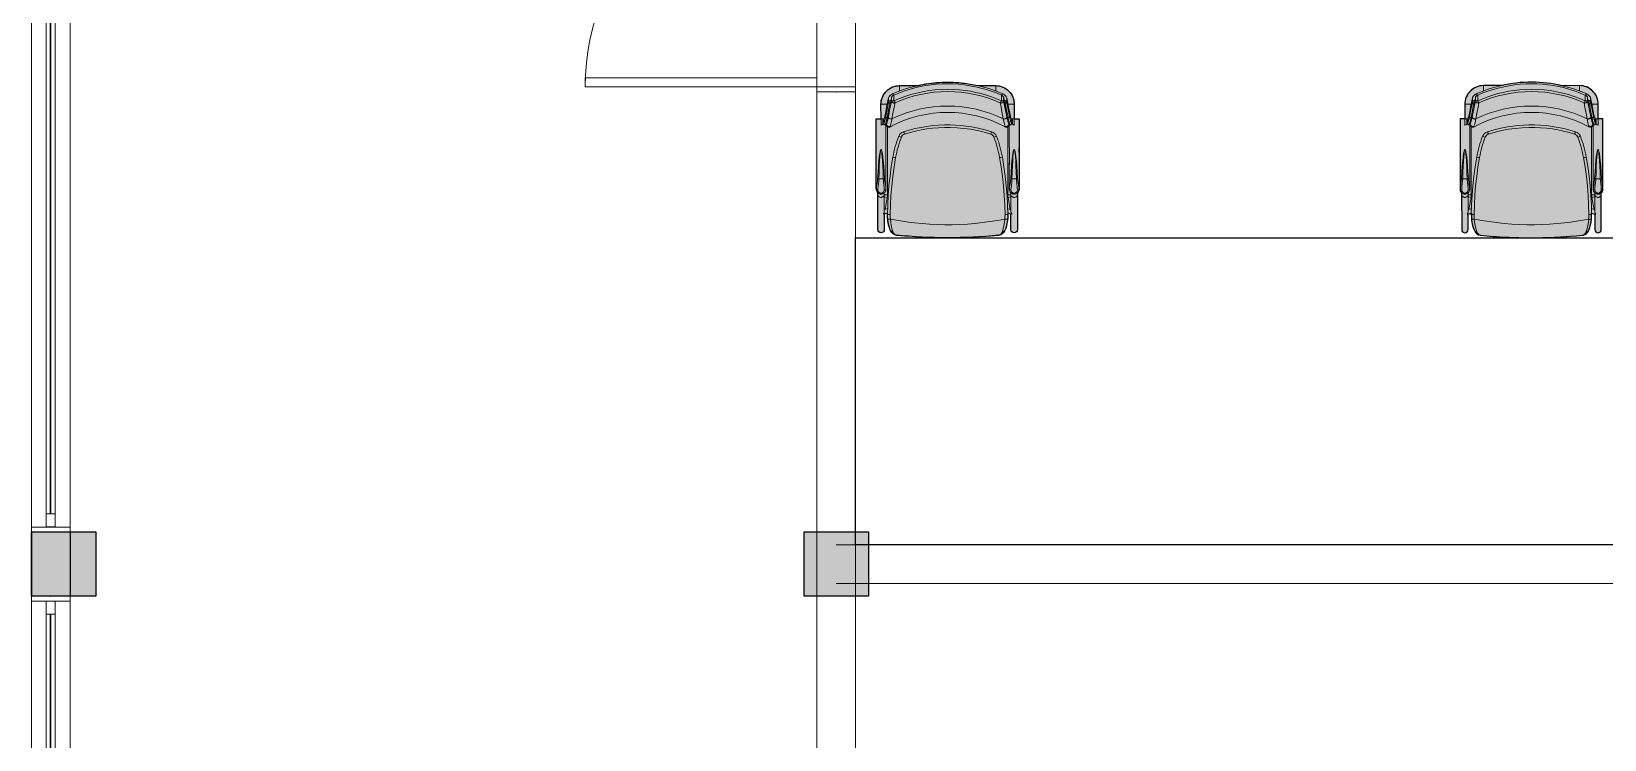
# Model space of a CAD drawing. Header units: metres. Extents: x 512 to 829, y -209 to 245.
# Drawn here: x 703.01 to 709.16, y -137.38 to -134.61 of the extents above; entities that cross this region are included whole.
import ezdxf

# ---------------------------------------------------------------- set-up
doc = ezdxf.new("R2010")
doc.units = ezdxf.units.M
doc.header["$LTSCALE"] = 0.508
doc.set_wipeout_variables(frame=1)
doc.header["$PDSIZE"] = -2
doc.layers.get('0').update_dxf_attribs({"lineweight": 15})
doc.layers.add('MB-ARQ-MOBILIÁRIO 02', color=2, linetype='Continuous')
doc.layers.add('MB-ARQ-MOBILIÁRIO-CADEIRAS', color=7, linetype='Continuous')
doc.layers.add('MB-ARQ-MOBILIÁRIO-CADEIRAS-02', color=7, linetype='Continuous', true_color=0x747474)
for name, color, linetype, lineweight in [('None', 7, 'Continuous', 5), ('NãoImprimir', 7, 'Continuous', 5), ('Peitoris', 2, 'Continuous', 5), ('Telhado-Princ', 7, 'Continuous', 5)]:
    doc.layers.add(name, color=color, linetype=linetype, lineweight=lineweight)

# ---------------------------------------------------------------- blocks, each defined once
blk = doc.blocks.new('Grupo-4025')
at = {"color": 7, "linetype": 'Continuous', "lineweight": 5}
for points in [[(-1.325, 0.075), (-1.30595, 0.075), (-1.30595, -0.075), (-1.325, -0.075)], [(1.30595, 0.075), (1.325, 0.075), (1.325, -0.075), (1.30595, -0.075)]]:
    blk.add_wipeout(points, dxfattribs=at).dxf.layer = 'None'
at = {"layer": 'None', "color": 7, "linetype": 'Continuous', "lineweight": 5}
for points in [[(-1.325, 0.075), (-1.30595, 0.075), (-1.30595, -0.075), (-1.325, -0.075)], [(1.30595, 0.075), (1.325, 0.075), (1.325, -0.075), (1.30595, -0.075)]]:
    blk.add_lwpolyline(points, close=True, dxfattribs=at)
blk = doc.blocks.new('Grupo-4026')
at = {"layer": 'None', "color": 7}
blk.add_blockref('Grupo-4025', (0, 0), dxfattribs=at)
at = {"layer": 'None', "color": 7, "linetype": 'Continuous', "lineweight": 5}
for p, q in [((-1.325, 0.075), (-1.30595, 0.075)), ((-1.30595, 0.075), (-1.30595, -0.075)), ((1.325, 0.075), (1.30595, 0.075)), ((1.30595, 0.075), (1.30595, -0.075)), ((-1.325, -0.075), (-1.30595, -0.075)), ((1.325, -0.075), (1.30595, -0.075))]:
    blk.add_line(p, q, dxfattribs=at)
blk = doc.blocks.new('Grupo-4027')
at = {"layer": 'None', "color": 7, "linetype": 'Continuous', "lineweight": 5}
for p, q in [((-1.3059, 0.0175), (-1.3059, -0.0175)), ((1.3059, 0.0175), (1.3059, -0.0175))]:
    blk.add_line(p, q, dxfattribs=at)
blk = doc.blocks.new('Grupo-4028')
at = {"color": 7, "linetype": 'Continuous', "lineweight": 5}
for points in [[(-1.3059, 0.0175), (-1.2551, 0.0175), (-1.2551, -0.0175), (-1.3059, -0.0175)], [(1.2551, 0.0175), (1.3059, 0.0175), (1.3059, -0.0175), (1.2551, -0.0175)]]:
    blk.add_wipeout(points, dxfattribs=at).dxf.layer = 'None'
at = {"layer": 'None', "color": 7, "linetype": 'Continuous', "lineweight": 5}
for points in [[(-1.3059, 0.0175), (-1.2551, 0.0175), (-1.2551, -0.0175), (-1.3059, -0.0175)], [(1.2551, 0.0175), (1.3059, 0.0175), (1.3059, -0.0175), (1.2551, -0.0175)]]:
    blk.add_lwpolyline(points, close=True, dxfattribs=at)
blk = doc.blocks.new('Grupo-4029')
at = {"layer": 'None', "color": 7}
blk.add_blockref('Grupo-4027', (0, 0), dxfattribs=at)
at = {"color": 7, "linetype": 'Continuous', "lineweight": 5}
blk.add_wipeout([(-1.2551, 0.0175), (1.2551, 0.0175), (1.2551, -0.0175), (-1.2551, -0.0175)], dxfattribs=at).dxf.layer = 'None'
at = {"layer": 'None', "color": 7, "linetype": 'Continuous', "lineweight": 5}
blk.add_lwpolyline([(-1.2551, 0.0175), (1.2551, 0.0175), (1.2551, -0.0175), (-1.2551, -0.0175)], close=True, dxfattribs=at)
at = {"layer": 'None', "color": 7}
blk.add_blockref('Grupo-4028', (0, 0), dxfattribs=at)
at = {"layer": 'None', "color": 7, "linetype": 'Continuous', "lineweight": 5}
for p, q in [((-1.3059, 0.0175), (-1.2551, 0.0175)), ((-1.2551, 0.0175), (-1.2551, -0.0175)), ((1.3059, 0.0175), (1.2551, 0.0175)), ((1.2551, 0.0175), (1.2551, -0.0175)), ((-1.3059, -0.0175), (-1.2551, -0.0175)), ((1.3059, -0.0175), (1.2551, -0.0175))]:
    blk.add_line(p, q, dxfattribs=at)
blk = doc.blocks.new('Grupo-4030')
at = {"color": 7, "linetype": 'Continuous', "lineweight": 9}
blk.add_wipeout([(-1.25515, 0.000635), (1.25515, 0.000635), (1.25515, -0.000635), (-1.25515, -0.000635)], dxfattribs=at).dxf.layer = 'None'
blk = doc.blocks.new('Grupo-4031')
at = {"layer": 'None', "color": 7}
blk.add_blockref('Grupo-4030', (0, 0), dxfattribs=at)
at = {"layer": 'None', "color": 7, "linetype": 'Continuous', "lineweight": 25}
for p, q in [((-1.25515, 0.000635), (1.25515, 0.000635)), ((-1.25515, -0.000635), (1.25515, -0.000635))]:
    blk.add_line(p, q, dxfattribs=at)
blk = doc.blocks.new('Grupo-4032')
at = {"layer": 'None', "color": 7, "linetype": 'Continuous', "lineweight": 20}
for p, q in [((1.325, 0.075), (-1.325, 0.075)), ((1.325, -0.075), (-1.325, -0.075))]:
    blk.add_line(p, q, dxfattribs=at)
blk = doc.blocks.new('Window (2D)-343')
at = {"color": 7, "linetype": 'Continuous', "lineweight": 5}
blk.add_wipeout([(-1.325, 0.075), (1.325, 0.075), (1.325, -0.075), (-1.325, -0.075)], dxfattribs=at).dxf.layer = 'None'
at = {"layer": 'None', "color": 7}
blk.add_blockref('Grupo-4026', (0, 0), dxfattribs=at)
at = {"layer": 'None', "color": 7, "linetype": 'Continuous', "lineweight": 5}
for p, q in [((-1.325, 0.075), (1.325, 0.075)), ((-1.325, -0.075), (1.325, -0.075))]:
    blk.add_line(p, q, dxfattribs=at)
at = {"layer": 'NãoImprimir', "linetype": 'Continuous'}
for p in [(-1.325, 0), (1.325, 0)]:
    blk.add_point(p, dxfattribs=at)
at = {"layer": 'Peitoris'}
blk.add_blockref('Grupo-4029', (0, 0), dxfattribs=at)
blk.add_blockref('Grupo-4031', (0, 0), dxfattribs=at)
at = {"layer": 'Telhado-Princ'}
blk.add_blockref('Grupo-4032', (0, 0), dxfattribs=at)
blk = doc.blocks.new('Grupo-4033')
at = {"color": 7, "linetype": 'Continuous', "lineweight": 5}
for points in [[(-1.325, 0.075), (-1.30595, 0.075), (-1.30595, -0.075), (-1.325, -0.075)], [(1.30595, 0.075), (1.325, 0.075), (1.325, -0.075), (1.30595, -0.075)]]:
    blk.add_wipeout(points, dxfattribs=at).dxf.layer = 'None'
at = {"layer": 'None', "color": 7, "linetype": 'Continuous', "lineweight": 5}
for points in [[(-1.325, 0.075), (-1.30595, 0.075), (-1.30595, -0.075), (-1.325, -0.075)], [(1.30595, 0.075), (1.325, 0.075), (1.325, -0.075), (1.30595, -0.075)]]:
    blk.add_lwpolyline(points, close=True, dxfattribs=at)
blk = doc.blocks.new('Grupo-4034')
at = {"layer": 'None', "color": 7}
blk.add_blockref('Grupo-4033', (0, 0), dxfattribs=at)
at = {"layer": 'None', "color": 7, "linetype": 'Continuous', "lineweight": 5}
for p, q in [((-1.325, 0.075), (-1.30595, 0.075)), ((-1.30595, 0.075), (-1.30595, -0.075)), ((1.325, 0.075), (1.30595, 0.075)), ((1.30595, 0.075), (1.30595, -0.075)), ((-1.325, -0.075), (-1.30595, -0.075)), ((1.325, -0.075), (1.30595, -0.075))]:
    blk.add_line(p, q, dxfattribs=at)
blk = doc.blocks.new('Grupo-4035')
at = {"layer": 'None', "color": 7, "linetype": 'Continuous', "lineweight": 5}
for p, q in [((-1.3059, 0.0175), (-1.3059, -0.0175)), ((1.3059, 0.0175), (1.3059, -0.0175))]:
    blk.add_line(p, q, dxfattribs=at)
blk = doc.blocks.new('Grupo-4036')
at = {"color": 7, "linetype": 'Continuous', "lineweight": 5}
for points in [[(-1.3059, 0.0175), (-1.2551, 0.0175), (-1.2551, -0.0175), (-1.3059, -0.0175)], [(1.2551, 0.0175), (1.3059, 0.0175), (1.3059, -0.0175), (1.2551, -0.0175)]]:
    blk.add_wipeout(points, dxfattribs=at).dxf.layer = 'None'
at = {"layer": 'None', "color": 7, "linetype": 'Continuous', "lineweight": 5}
for points in [[(-1.3059, 0.0175), (-1.2551, 0.0175), (-1.2551, -0.0175), (-1.3059, -0.0175)], [(1.2551, 0.0175), (1.3059, 0.0175), (1.3059, -0.0175), (1.2551, -0.0175)]]:
    blk.add_lwpolyline(points, close=True, dxfattribs=at)
blk = doc.blocks.new('Grupo-4037')
at = {"layer": 'None', "color": 7}
blk.add_blockref('Grupo-4035', (0, 0), dxfattribs=at)
at = {"color": 7, "linetype": 'Continuous', "lineweight": 5}
blk.add_wipeout([(-1.2551, 0.0175), (1.2551, 0.0175), (1.2551, -0.0175), (-1.2551, -0.0175)], dxfattribs=at).dxf.layer = 'None'
at = {"layer": 'None', "color": 7, "linetype": 'Continuous', "lineweight": 5}
blk.add_lwpolyline([(-1.2551, 0.0175), (1.2551, 0.0175), (1.2551, -0.0175), (-1.2551, -0.0175)], close=True, dxfattribs=at)
at = {"layer": 'None', "color": 7}
blk.add_blockref('Grupo-4036', (0, 0), dxfattribs=at)
at = {"layer": 'None', "color": 7, "linetype": 'Continuous', "lineweight": 5}
for p, q in [((-1.3059, 0.0175), (-1.2551, 0.0175)), ((-1.2551, 0.0175), (-1.2551, -0.0175)), ((1.3059, 0.0175), (1.2551, 0.0175)), ((1.2551, 0.0175), (1.2551, -0.0175)), ((-1.3059, -0.0175), (-1.2551, -0.0175)), ((1.3059, -0.0175), (1.2551, -0.0175))]:
    blk.add_line(p, q, dxfattribs=at)
blk = doc.blocks.new('Grupo-4038')
at = {"color": 7, "linetype": 'Continuous', "lineweight": 9}
blk.add_wipeout([(-1.25515, 0.000635), (1.25515, 0.000635), (1.25515, -0.000635), (-1.25515, -0.000635)], dxfattribs=at).dxf.layer = 'None'
blk = doc.blocks.new('Grupo-4039')
at = {"layer": 'None', "color": 7}
blk.add_blockref('Grupo-4038', (0, 0), dxfattribs=at)
at = {"layer": 'None', "color": 7, "linetype": 'Continuous', "lineweight": 25}
for p, q in [((-1.25515, 0.000635), (1.25515, 0.000635)), ((-1.25515, -0.000635), (1.25515, -0.000635))]:
    blk.add_line(p, q, dxfattribs=at)
blk = doc.blocks.new('Grupo-4040')
at = {"layer": 'None', "color": 7, "linetype": 'Continuous', "lineweight": 20}
for p, q in [((1.325, 0.075), (-1.325, 0.075)), ((1.325, -0.075), (-1.325, -0.075))]:
    blk.add_line(p, q, dxfattribs=at)
blk = doc.blocks.new('Window (2D)-344')
at = {"color": 7, "linetype": 'Continuous', "lineweight": 5}
blk.add_wipeout([(-1.325, 0.075), (1.325, 0.075), (1.325, -0.075), (-1.325, -0.075)], dxfattribs=at).dxf.layer = 'None'
at = {"layer": 'None', "color": 7}
blk.add_blockref('Grupo-4034', (0, 0), dxfattribs=at)
at = {"layer": 'None', "color": 7, "linetype": 'Continuous', "lineweight": 5}
for p, q in [((-1.325, 0.075), (1.325, 0.075)), ((-1.325, -0.075), (1.325, -0.075))]:
    blk.add_line(p, q, dxfattribs=at)
at = {"layer": 'NãoImprimir', "linetype": 'Continuous'}
for p in [(-1.325, 0), (1.325, 0)]:
    blk.add_point(p, dxfattribs=at)
at = {"layer": 'Peitoris'}
blk.add_blockref('Grupo-4037', (0, 0), dxfattribs=at)
blk.add_blockref('Grupo-4039', (0, 0), dxfattribs=at)
at = {"layer": 'Telhado-Princ'}
blk.add_blockref('Grupo-4040', (0, 0), dxfattribs=at)
blk = doc.blocks.new('Grupo-4113')
at = {"layer": 'None', "color": 7, "linetype": 'Continuous', "lineweight": 5}
for p, q in [((-0.47, 0.075), (-0.47, -0.075)), ((0.47, 0.075), (0.47, -0.075))]:
    blk.add_line(p, q, dxfattribs=at)
blk = doc.blocks.new('Grupo-4114')
at = {"layer": 'None', "color": 7, "linetype": 'Continuous', "lineweight": 5}
for points in [[(-0.47, 0.075), (-0.45, 0.075), (-0.45, -0.075), (-0.47, -0.075)], [(0.45, 0.075), (0.47, 0.075), (0.47, -0.075), (0.45, -0.075)]]:
    blk.add_lwpolyline(points, close=True, dxfattribs=at)
blk = doc.blocks.new('Grupo-4115')
at = {"layer": 'None', "color": 7, "linetype": 'Continuous', "lineweight": 5}
for p, q in [((-0.47, 0.075), (-0.45, 0.075)), ((-0.45, 0.075), (-0.45, -0.075)), ((0.47, 0.075), (0.45, 0.075)), ((0.45, 0.075), (0.45, -0.075)), ((-0.47, -0.075), (-0.45, -0.075)), ((0.47, -0.075), (0.45, -0.075))]:
    blk.add_line(p, q, dxfattribs=at)
at = {"layer": 'None', "color": 7}
for name in ['Grupo-4113', 'Grupo-4114']:
    blk.add_blockref(name, (0, 0), dxfattribs=at)
blk = doc.blocks.new('Grupo-4116')
at = {"layer": 'None', "color": 7, "linetype": 'Continuous', "lineweight": 5}
blk.add_arc((-0.45, 0.075), 0.9, 0, 90, dxfattribs=at)
blk = doc.blocks.new('Grupo-4117')
at = {"layer": 'None', "color": 7, "linetype": 'Continuous', "lineweight": 5}
blk.add_lwpolyline([(-0.45, 0.075), (-0.45, 0.975), (-0.415, 0.975), (-0.415, 0.075)], close=True, dxfattribs=at)
blk = doc.blocks.new('Grupo-4118')
at = {"layer": 'None', "color": 7, "linetype": 'Continuous', "lineweight": 5}
for p, q in [((-0.45, 0.075), (-0.45, 0.975)), ((-0.45, 0.975), (-0.415, 0.975)), ((-0.415, 0.075), (-0.415, 0.975)), ((-0.45, 0.075), (-0.415, 0.075))]:
    blk.add_line(p, q, dxfattribs=at)
at = {"layer": 'None', "color": 7}
blk.add_blockref('Grupo-4117', (0, 0), dxfattribs=at)
blk = doc.blocks.new('Grupo-4119')
at = {"layer": 'Peitoris', "color": 7}
blk.add_blockref('Grupo-4118', (0, 0), dxfattribs=at)
blk = doc.blocks.new('Grupo-4120')
at = {"layer": 'None', "color": 7, "linetype": 'Continuous', "lineweight": 5}
for p, q in [((0.47, 0.075), (-0.47, 0.075)), ((0.47, -0.075), (-0.47, -0.075))]:
    blk.add_line(p, q, dxfattribs=at)
blk = doc.blocks.new('Door (2D)-144')
at = {"layer": 'NãoImprimir', "color": 7, "linetype": 'Continuous', "lineweight": 5}
for p in [(-0.47, 0), (0.47, 0)]:
    blk.add_point(p, dxfattribs=at)
at = {"layer": 'None', "color": 7}
for name in ['Grupo-4119', 'Grupo-4115']:
    blk.add_blockref(name, (0, 0), dxfattribs=at)
at = {"layer": 'Peitoris', "color": 7}
blk.add_blockref('Grupo-4116', (0, 0), dxfattribs=at)
at = {"layer": 'Telhado-Princ', "color": 7}
blk.add_blockref('Grupo-4120', (0, 0), dxfattribs=at)
blk = doc.blocks.new('TECTON FIXA')
h = blk.add_hatch(color=256)
edge = h.paths.add_edge_path()
edge.add_line((-0.2473, 0.0321), (-0.2473, 0.0928))
edge.add_line((-0.2473, 0.0928), (-0.2348, 0.0968))
edge.add_line((-0.2348, 0.0968), (-0.2348, 0.0817))
edge.add_arc((-0.105, 0.0817), 0.1298, 180, 204.52049)
edge.add_arc((-0.1939, 0.0412), 0.0321, 204.52049, 259.94079)
edge.add_arc((-0.002, 2.0405), 2.0405, 264.44547, 275.71592)
edge.add_arc((0.196, 0.0391), 0.0294, 280.22059, 337.58541)
edge.add_arc((0.0809, 0.0865), 0.1539, 337.58541, 356.34652)
edge.add_line((0.2344, 0.0767), (0.2348, 0.0968))
edge.add_line((0.2348, 0.0968), (0.2473, 0.0928))
edge.add_line((0.2473, 0.0928), (0.2473, 0.0321))
edge.add_arc((0.26, 0.0321), 0.0127, 180, 360)
edge.add_line((0.2727, 0.0321), (0.2726, 0.1751))
edge.add_arc((0.299, 0.1752), 0.0264, 140.26598, 180.05265, ccw=False)
edge.add_line((0.2787, 0.192), (0.279, 0.4651))
edge.add_line((0.279, 0.4651), (0.26, 0.4651))
edge.add_line((0.26, 0.4651), (0.2604, 0.5221))
edge.add_arc((0.1881, 0.5226), 0.0723, 359.64528, 450.35472)
edge.add_line((0.1877, 0.5948), (0.1189, 0.5944))
edge.add_arc((0, 0.0855), 0.5226, 76.84676, 102.97923)
edge.add_line((-0.1174, 0.5948), (-0.1877, 0.5948))
edge.add_arc((-0.1877, 0.5221), 0.0727, 90, 180)
edge.add_line((-0.2604, 0.5221), (-0.26, 0.4651))
edge.add_line((-0.26, 0.4651), (-0.279, 0.4651))
edge.add_line((-0.279, 0.4651), (-0.2789, 0.1891))
edge.add_arc((-0.2605, 0.1891), 0.0185, 180.0184, 226.71001)
edge.add_line((-0.2731, 0.1757), (-0.2727, 0.0321))
edge.add_arc((-0.26, 0.0321), 0.0127, 180.16437, 360)
blk.add_lwpolyline([(-0.2727, 0.0321, 1), (-0.2473, 0.0321), (-0.2473, 0.0928), (-0.2348, 0.0968), (-0.2348, 0.0817, 0.107401), (-0.2231, 0.0278, 0.246643), (-0.1995, 0.0096, 0.049216), (0.2012, 0.0101, 0.255663), (0.2231, 0.0278, 0.082044), (0.2344, 0.0767), (0.2348, 0.0968), (0.2473, 0.0928), (0.2473, 0.0321, 1), (0.2727, 0.0321), (0.2726, 0.1751, -0.175367), (0.2787, 0.192), (0.279, 0.4651), (0.26, 0.4651), (0.2604, 0.5221, 0.417845), (0.1877, 0.5948), (0.1189, 0.5944, 0.114521), (-0.1174, 0.5948), (-0.1877, 0.5948, 0.414214), (-0.2604, 0.5221), (-0.26, 0.4651), (-0.279, 0.4651), (-0.2789, 0.1891, 0.206597), (-0.2731, 0.1757), (-0.2727, 0.0321, 0.998567), (-0.2473, 0.0321), (-0.2473, 0.0928), (-0.2348, 0.0968)], format="xyb")
at = {"layer": 'MB-ARQ-MOBILIÁRIO-CADEIRAS', "linetype": 'Continuous', "lineweight": 15}
for p, q in [((-0.213, 0.5562), (-0.213, 0.5633)), ((-0.2098, 0.5579), (-0.2098, 0.5356)), ((-0.1174, 0.5948), (-0.1877, 0.5948)), ((-0.1877, 0.5948), (-0.1877, 0.5736)), ((0.1877, 0.5948), (0.1174, 0.5948)), ((0.1877, 0.5948), (0.1877, 0.5736)), ((0.2098, 0.5579), (0.2098, 0.5356)), ((0.213, 0.5562), (0.213, 0.5633)), ((-0.2604, 0.5221), (-0.2604, 0.4651)), ((-0.2604, 0.5221), (-0.2358, 0.5221)), ((-0.231, 0.5293), (-0.231, 0.5471)), ((-0.2188, 0.5499), (-0.2192, 0.5482)), ((-0.2192, 0.5482), (-0.2192, 0.5399)), ((-0.2188, 0.5356), (-0.2188, 0.5499)), ((-0.2188, 0.5356), (-0.2098, 0.5356)), ((0.2188, 0.5356), (0.2098, 0.5356)), ((0.2188, 0.5356), (0.2188, 0.5499)), ((0.2188, 0.5499), (0.2192, 0.5482)), ((0.2192, 0.5482), (0.2192, 0.5399)), ((0.231, 0.5293), (0.231, 0.5471)), ((0.2604, 0.5221), (0.2358, 0.5221)), ((0.2604, 0.4651), (0.2604, 0.5221)), ((-0.279, 0.4651), (-0.279, 0.3557)), ((-0.279, 0.4651), (-0.26, 0.4651)), ((-0.26, 0.44), (-0.26, 0.4651)), ((-0.26, 0.4651), (-0.2485, 0.4651)), ((-0.2532, 0.4441), (-0.2532, 0.4604)), ((-0.2498, 0.4455), (-0.2494, 0.4465)), ((-0.2498, 0.4455), (-0.2498, 0.4456)), ((-0.2492, 0.447), (-0.2494, 0.4466)), ((-0.2494, 0.4465), (-0.2494, 0.4466)), ((-0.2492, 0.4633), (-0.2492, 0.447)), ((-0.241, 0.3558), (-0.241, 0.442)), ((-0.241, 0.4415), (-0.2407, 0.4416)), ((-0.24, 0.4435), (-0.24, 0.4433)), ((-0.2395, 0.4452), (-0.2395, 0.4447)), ((-0.235, 0.1685), (-0.235, 0.4342)), ((-0.2229, 0.4344), (-0.2237, 0.434)), ((-0.2229, 0.4344), (-0.2215, 0.435)), ((0.2229, 0.4344), (0.2215, 0.435)), ((0.2229, 0.4344), (0.2237, 0.434)), ((0.235, 0.4343), (0.235, 0.1685)), ((0.2395, 0.4452), (0.2395, 0.4447)), ((0.24, 0.4433), (0.24, 0.4435)), ((0.241, 0.4415), (0.2407, 0.4416)), ((0.241, 0.442), (0.241, 0.3558)), ((0.26, 0.4651), (0.2485, 0.4651)), ((0.2492, 0.4633), (0.2492, 0.447)), ((0.2492, 0.447), (0.2494, 0.4466)), ((0.2494, 0.4465), (0.2494, 0.4466)), ((0.2498, 0.4455), (0.2494, 0.4465)), ((0.2498, 0.4455), (0.2498, 0.4456)), ((0.2532, 0.4441), (0.2532, 0.4604)), ((0.26, 0.44), (0.26, 0.4651)), ((0.279, 0.4651), (0.26, 0.4651)), ((0.279, 0.3557), (0.279, 0.4651)), ((-0.279, 0.3557), (-0.279, 0.3555)), ((-0.2787, 0.3449), (-0.2788, 0.3449)), ((-0.2412, 0.3449), (-0.2413, 0.3449)), ((-0.241, 0.3556), (-0.241, 0.3558)), ((0.2412, 0.3449), (0.2413, 0.3449)), ((0.2787, 0.3449), (0.2788, 0.3449)), ((0.279, 0.3557), (0.279, 0.3555)), ((-0.279, 0.2629), (-0.279, 0.1891)), ((-0.241, 0.1891), (-0.241, 0.2625)), ((0.241, 0.2625), (0.241, 0.1891)), ((0.279, 0.1891), (0.279, 0.2629)), ((-0.279, 0.1891), (-0.2789, 0.1891)), ((-0.2688, 0.2306), (-0.2512, 0.2306)), ((-0.2411, 0.1891), (-0.241, 0.1891)), ((0.2411, 0.1891), (0.241, 0.1891)), ((0.2688, 0.2306), (0.2512, 0.2306)), ((0.279, 0.1891), (0.2789, 0.1891)), ((-0.2727, 0.1752), (-0.2727, 0.1691)), ((-0.2727, 0.1691), (-0.2727, 0.0321)), ((-0.2473, 0.1691), (-0.2473, 0.1751)), ((-0.2473, 0.1034), (-0.2473, 0.1691)), ((-0.2473, 0.1685), (-0.235, 0.1685)), ((-0.2473, 0.1596), (-0.2359, 0.1576)), ((-0.2442, 0.1108), (-0.2359, 0.1576)), ((0.2473, 0.1685), (0.235, 0.1685)), ((0.2473, 0.1596), (0.2359, 0.1576)), ((0.2359, 0.1576), (0.2442, 0.1108)), ((0.2473, 0.1752), (0.2473, 0.1691)), ((0.2473, 0.1691), (0.2473, 0.1034)), ((0.2727, 0.1691), (0.2727, 0.1751)), ((0.2727, 0.0321), (0.2727, 0.1691)), ((-0.2504, 0.0918), (-0.2348, 0.0968)), ((-0.2473, 0.1097), (-0.2344, 0.1139)), ((-0.2473, 0.1096), (-0.2344, 0.1138)), ((-0.2473, 0.0321), (-0.2473, 0.0929)), ((-0.235, 0.0891), (-0.235, 0.0883)), ((0.2473, 0.1097), (0.2344, 0.1139)), ((0.2473, 0.1096), (0.2344, 0.1138)), ((0.2504, 0.0918), (0.2348, 0.0968)), ((0.235, 0.0883), (0.235, 0.0891)), ((0.2473, 0.093), (0.2473, 0.0321)), ((-0.2231, 0.0278), (-0.2231, 0.0285)), ((-0.1981, 0.0092), (-0.1981, 0.0093)), ((0.1981, 0.0092), (0.1981, 0.0093)), ((0.2231, 0.0278), (0.2231, 0.0285))]:
    blk.add_line(p, q, dxfattribs=at)
at = {"layer": 'MB-ARQ-MOBILIÁRIO-CADEIRAS', "linetype": 'Continuous', "lineweight": 15, "flags": 128}
for points in [[(-0.231, 0.5471), (-0.23, 0.5497), (-0.2282, 0.5524), (-0.2259, 0.5549), (-0.2231, 0.5573), (-0.2196, 0.5598), (-0.2156, 0.5621), (-0.213, 0.5633)], [(-0.2188, 0.5499), (-0.2183, 0.5512), (-0.2174, 0.5526), (-0.2163, 0.5538), (-0.2149, 0.555), (-0.2131, 0.5562), (-0.2111, 0.5573), (-0.2098, 0.5579)], [(-0.213, 0.5633), (-0.1931, 0.5716), (-0.1728, 0.5791), (-0.1523, 0.5857), (-0.1315, 0.5915), (-0.1098, 0.5966), (-0.0879, 0.6008), (-0.0659, 0.604), (-0.0438, 0.6063), (-0.0219, 0.6077), (0, 0.6082), (0.0216, 0.6077), (0.0432, 0.6064), (0.0648, 0.6042), (0.0862, 0.6011), (0.1081, 0.597), (0.1298, 0.5919), (0.1512, 0.586), (0.1724, 0.5792), (0.1929, 0.5717), (0.213, 0.5633)], [(-0.2098, 0.5579), (-0.1903, 0.566), (-0.1704, 0.5732), (-0.1503, 0.5797), (-0.1299, 0.5854), (-0.1087, 0.5903), (-0.0873, 0.5944), (-0.0658, 0.5976), (-0.0441, 0.5999), (-0.0221, 0.6013), (0, 0.6018), (0.0214, 0.6013), (0.0429, 0.6), (0.0642, 0.5978), (0.0854, 0.5947), (0.1071, 0.5907), (0.1286, 0.5857), (0.1499, 0.5798), (0.1709, 0.5731), (0.1905, 0.5659), (0.2098, 0.5579)], [(-0.2098, 0.5356), (-0.1906, 0.5437), (-0.1711, 0.5511), (-0.1513, 0.5576), (-0.1313, 0.5634), (-0.1104, 0.5685), (-0.0894, 0.5727), (-0.0681, 0.576), (-0.0468, 0.5785), (-0.0234, 0.5801), (0, 0.5806), (0.0246, 0.58), (0.0491, 0.5782), (0.0736, 0.5752), (0.0978, 0.5711), (0.1218, 0.5658), (0.1443, 0.5598), (0.1665, 0.5527), (0.1884, 0.5446), (0.2098, 0.5356)], [(0.2188, 0.5499), (0.2183, 0.5512), (0.2174, 0.5526), (0.2163, 0.5538), (0.2149, 0.555), (0.2131, 0.5562), (0.2111, 0.5573), (0.2098, 0.5579)], [(0.231, 0.5471), (0.23, 0.5497), (0.2282, 0.5524), (0.2259, 0.5549), (0.2231, 0.5573), (0.2196, 0.5598), (0.2156, 0.5621), (0.213, 0.5633)], [(-0.2427, 0.4875), (-0.2369, 0.5175), (-0.231, 0.5471)], [(-0.2419, 0.4736), (-0.2365, 0.5017), (-0.231, 0.5293)], [(-0.2256, 0.526), (-0.2263, 0.5221), (-0.2293, 0.5066), (-0.2362, 0.4704)], [(-0.2317, 0.4728), (-0.2257, 0.5037), (-0.2196, 0.5341)], [(-0.2313, 0.4728), (-0.2251, 0.5044), (-0.2188, 0.5356)], [(-0.231, 0.5293), (-0.2304, 0.5309), (-0.2292, 0.5326), (-0.2273, 0.5345), (-0.2247, 0.5366), (-0.2221, 0.5383), (-0.2192, 0.5399)], [(-0.2055, 0.5271), (-0.2075, 0.5268), (-0.2095, 0.5268), (-0.2116, 0.5272), (-0.2135, 0.528), (-0.2152, 0.5291), (-0.2166, 0.5304), (-0.2178, 0.532), (-0.2185, 0.5338), (-0.2188, 0.5356)], [(-0.2055, 0.5271), (-0.2073, 0.5176), (-0.2147, 0.4791), (-0.2174, 0.4646)], [(0.2055, 0.5271), (0.2075, 0.5268), (0.2095, 0.5268), (0.2116, 0.5272), (0.2135, 0.528), (0.2152, 0.5291), (0.2167, 0.5304), (0.2178, 0.532), (0.2185, 0.5338), (0.2188, 0.5356)], [(0.2055, 0.5271), (0.2073, 0.5176), (0.2147, 0.4791), (0.2174, 0.4646)], [(0.2313, 0.4728), (0.2251, 0.5044), (0.2188, 0.5356)], [(0.231, 0.5293), (0.2304, 0.5309), (0.2292, 0.5326), (0.2273, 0.5345), (0.2247, 0.5366), (0.2221, 0.5383), (0.2192, 0.5399)], [(0.2317, 0.4728), (0.2257, 0.5037), (0.2196, 0.5341)], [(0.2256, 0.526), (0.2263, 0.5221), (0.2293, 0.5066), (0.2362, 0.4704)], [(0.2427, 0.4875), (0.2369, 0.5175), (0.231, 0.5471)], [(0.2419, 0.4736), (0.2365, 0.5017), (0.231, 0.5293)], [(-0.2494, 0.4466), (-0.2496, 0.4462), (-0.2498, 0.4456)], [(-0.2494, 0.4465), (-0.2481, 0.4496), (-0.2468, 0.4532), (-0.2456, 0.4574), (-0.2437, 0.4649), (-0.2419, 0.4736)], [(-0.2435, 0.4431), (-0.2439, 0.442), (-0.244, 0.4412)], [(-0.244, 0.4412), (-0.2428, 0.4417), (-0.2417, 0.442), (-0.2411, 0.4421), (-0.241, 0.442)], [(-0.2362, 0.4704), (-0.2369, 0.4665), (-0.2384, 0.4594), (-0.24, 0.4532), (-0.2417, 0.4476), (-0.2435, 0.4431)], [(-0.24, 0.4433), (-0.2399, 0.4437), (-0.2395, 0.4447)], [(-0.24, 0.4433), (-0.24, 0.4429), (-0.2398, 0.4414), (-0.2394, 0.4398), (-0.2388, 0.4383), (-0.2379, 0.4368), (-0.2366, 0.4355), (-0.2352, 0.4344), (-0.2338, 0.4336), (-0.2323, 0.4331), (-0.2309, 0.4328), (-0.2295, 0.4327), (-0.2283, 0.4327), (-0.2272, 0.4329), (-0.2261, 0.4332), (-0.225, 0.4335), (-0.2237, 0.434), (-0.2237, 0.434)], [(-0.2395, 0.4452), (-0.2381, 0.4482), (-0.2368, 0.4519), (-0.2355, 0.4561), (-0.2342, 0.4611), (-0.2329, 0.4666), (-0.2317, 0.4728)], [(-0.2395, 0.4447), (-0.2381, 0.4477), (-0.2367, 0.4514), (-0.2353, 0.4557), (-0.234, 0.4608), (-0.2326, 0.4665), (-0.2313, 0.4728)], [(-0.2174, 0.4646), (-0.2192, 0.4642), (-0.2211, 0.4641), (-0.2231, 0.4643), (-0.2249, 0.4648), (-0.2266, 0.4657), (-0.2281, 0.4667), (-0.2294, 0.468), (-0.2304, 0.4695), (-0.231, 0.4711), (-0.2313, 0.4728)], [(-0.2248, 0.4359), (-0.2252, 0.435), (-0.2253, 0.4344), (-0.225, 0.434), (-0.2244, 0.4339), (-0.2229, 0.4344)], [(-0.2174, 0.4646), (-0.2182, 0.4599), (-0.2191, 0.4555), (-0.2204, 0.4494), (-0.2218, 0.4441), (-0.2233, 0.4395), (-0.2248, 0.4359)], [(-0.2237, 0.434), (-0.2228, 0.4344), (-0.2215, 0.4351)], [(-0.1722, 0.4145), (-0.1462, 0.4221), (-0.1199, 0.4285), (-0.0933, 0.4336), (-0.0728, 0.4366), (-0.0521, 0.4389), (-0.0314, 0.4405), (-0.0106, 0.4412), (0.0122, 0.4412), (0.0351, 0.4402), (0.0579, 0.4384), (0.0806, 0.4356), (0.1038, 0.4317), (0.1269, 0.4269), (0.1497, 0.4212), (0.1722, 0.4145)], [(0.1683, 0.4049), (0.1469, 0.4113), (0.1253, 0.4168), (0.1034, 0.4215), (0.0814, 0.4252), (0.0586, 0.4282), (0.0356, 0.4301), (0.0126, 0.4312), (-0.0104, 0.4312), (-0.0369, 0.4301), (-0.0633, 0.4277), (-0.0895, 0.424), (-0.1161, 0.4189), (-0.1424, 0.4126), (-0.1683, 0.4049)], [(0.2174, 0.4646), (0.2192, 0.4642), (0.2211, 0.4641), (0.2231, 0.4643), (0.2249, 0.4648), (0.2266, 0.4657), (0.2281, 0.4667), (0.2294, 0.468), (0.2304, 0.4695), (0.231, 0.4711), (0.2313, 0.4728)], [(0.2174, 0.4646), (0.2183, 0.4599), (0.2191, 0.4555), (0.2204, 0.4494), (0.2218, 0.4441), (0.2233, 0.4395), (0.2248, 0.4359)], [(0.2216, 0.4351), (0.2224, 0.4346), (0.2237, 0.434)], [(0.2248, 0.4359), (0.2252, 0.435), (0.2253, 0.4344), (0.225, 0.434), (0.2244, 0.4339), (0.2229, 0.4344)], [(0.2237, 0.434), (0.2249, 0.4335), (0.226, 0.4332), (0.2272, 0.4329), (0.2284, 0.4327), (0.2297, 0.4327), (0.2311, 0.4328), (0.2326, 0.4332), (0.2342, 0.4338), (0.2356, 0.4346), (0.2369, 0.4357), (0.2381, 0.4371), (0.2389, 0.4386), (0.2395, 0.4401), (0.2399, 0.4416), (0.24, 0.4431), (0.24, 0.4433)], [(0.2395, 0.4447), (0.2381, 0.4477), (0.2367, 0.4514), (0.2353, 0.4557), (0.234, 0.4608), (0.2326, 0.4665), (0.2313, 0.4728)], [(0.2395, 0.4452), (0.2381, 0.4482), (0.2368, 0.4519), (0.2355, 0.4561), (0.2342, 0.4611), (0.2329, 0.4666), (0.2317, 0.4728)], [(0.2362, 0.4704), (0.237, 0.4665), (0.2384, 0.4594), (0.24, 0.4532), (0.2417, 0.4476), (0.2435, 0.4431)], [(0.24, 0.4433), (0.2399, 0.4437), (0.2395, 0.4447)], [(0.244, 0.4412), (0.2428, 0.4417), (0.2417, 0.442), (0.2411, 0.4421), (0.241, 0.442)], [(0.2494, 0.4465), (0.2481, 0.4496), (0.2468, 0.4532), (0.2456, 0.4574), (0.2437, 0.4649), (0.2419, 0.4736)], [(0.2435, 0.4431), (0.2439, 0.442), (0.244, 0.4412)], [(0.2494, 0.4466), (0.2496, 0.4462), (0.2498, 0.4456)], [(-0.1722, 0.4145), (-0.172, 0.4144), (-0.1717, 0.4139), (-0.1713, 0.413), (-0.1708, 0.4118), (-0.1702, 0.4104), (-0.1696, 0.4087), (-0.1689, 0.4068), (-0.1683, 0.4049)], [(0.1722, 0.4145), (0.172, 0.4144), (0.1717, 0.4139), (0.1713, 0.413), (0.1708, 0.4118), (0.1702, 0.4104), (0.1696, 0.4087), (0.1689, 0.4068), (0.1683, 0.4049)], [(-0.279, 0.3555), (-0.279, 0.3541), (-0.2789, 0.351), (-0.2788, 0.348), (-0.2788, 0.3452), (-0.2788, 0.3449)], [(-0.279, 0.3555), (-0.279, 0.354), (-0.2789, 0.3511), (-0.2787, 0.3479), (-0.2787, 0.3461), (-0.2787, 0.3449)], [(-0.2788, 0.3449), (-0.2789, 0.3234), (-0.2789, 0.2973), (-0.279, 0.2795)], [(-0.2787, 0.3449), (-0.2788, 0.3197), (-0.2789, 0.2945), (-0.279, 0.2795)], [(-0.2413, 0.3449), (-0.2413, 0.3481), (-0.2411, 0.3513), (-0.241, 0.3539), (-0.241, 0.3556)], [(-0.241, 0.2808), (-0.2411, 0.2897), (-0.2412, 0.315), (-0.2413, 0.3449)], [(-0.2412, 0.3449), (-0.2412, 0.347), (-0.2411, 0.3498), (-0.241, 0.3526), (-0.241, 0.3556)], [(-0.241, 0.2808), (-0.2411, 0.3058), (-0.2412, 0.332), (-0.2412, 0.3449)], [(-0.235, 0.0909), (-0.234, 0.1283), (-0.2321, 0.1657), (-0.2291, 0.203), (-0.225, 0.2405), (-0.2199, 0.2778), (-0.2138, 0.315)], [(-0.2031, 0.3133), (-0.2091, 0.2767), (-0.2141, 0.24), (-0.2181, 0.2031), (-0.2212, 0.1658), (-0.2232, 0.1285), (-0.2242, 0.0912)], [(0.2242, 0.0912), (0.2232, 0.1283), (0.2212, 0.1653), (0.2182, 0.2023), (0.2142, 0.2394), (0.2091, 0.2765), (0.2031, 0.3133)], [(0.2138, 0.315), (0.2199, 0.2781), (0.225, 0.241), (0.229, 0.2038), (0.232, 0.1662), (0.234, 0.1286), (0.235, 0.0909)], [(0.2413, 0.3449), (0.2413, 0.3481), (0.2411, 0.3513), (0.241, 0.3539), (0.241, 0.3558)], [(0.2412, 0.3449), (0.2412, 0.3307), (0.2411, 0.3046), (0.241, 0.2806)], [(0.241, 0.2806), (0.2411, 0.2897), (0.2412, 0.315), (0.2413, 0.3449)], [(0.279, 0.3555), (0.279, 0.354), (0.2789, 0.3511), (0.2787, 0.3479), (0.2787, 0.3461), (0.2787, 0.3449)], [(0.2787, 0.3449), (0.2788, 0.3197), (0.2789, 0.2945), (0.279, 0.2794)], [(0.2788, 0.3449), (0.2788, 0.3462), (0.2789, 0.3489), (0.2789, 0.3518), (0.279, 0.3548), (0.279, 0.3555)], [(0.279, 0.2794), (0.279, 0.2936), (0.2789, 0.3197), (0.2788, 0.3449)], [(-0.279, 0.2795), (-0.279, 0.2693), (-0.279, 0.2629)], [(-0.241, 0.2625), (-0.241, 0.2645), (-0.241, 0.2808)], [(0.241, 0.2625), (0.241, 0.2645), (0.241, 0.2806)], [(0.279, 0.2794), (0.279, 0.2693), (0.279, 0.2629)], [(-0.2789, 0.1891), (-0.2784, 0.195), (-0.2776, 0.201), (-0.2765, 0.2072), (-0.2754, 0.2136), (-0.2741, 0.2221), (-0.2733, 0.2308)], [(-0.2789, 0.1891), (-0.2787, 0.1887), (-0.2783, 0.1883), (-0.2776, 0.188), (-0.2769, 0.1877), (-0.2759, 0.1874), (-0.2749, 0.1872), (-0.2737, 0.1871), (-0.2725, 0.187)], [(-0.2782, 0.184), (-0.2787, 0.186), (-0.2789, 0.1891)], [(-0.2688, 0.2306), (-0.2693, 0.2216), (-0.2702, 0.2126), (-0.2716, 0.1997), (-0.2722, 0.1933), (-0.2725, 0.187)], [(-0.2725, 0.187), (-0.2724, 0.1848), (-0.2719, 0.1828), (-0.2711, 0.1809), (-0.27, 0.1792), (-0.2686, 0.1777), (-0.267, 0.1764), (-0.2651, 0.1754), (-0.2631, 0.1748), (-0.2611, 0.1744), (-0.2589, 0.1744), (-0.2569, 0.1748), (-0.2549, 0.1754), (-0.253, 0.1764), (-0.2514, 0.1777), (-0.25, 0.1792), (-0.2488, 0.181), (-0.248, 0.1829), (-0.2476, 0.1849), (-0.2475, 0.187)], [(-0.2475, 0.187), (-0.248, 0.1956), (-0.2489, 0.2044), (-0.2503, 0.2174), (-0.2508, 0.224), (-0.2512, 0.2306)], [(-0.2475, 0.187), (-0.2463, 0.1871), (-0.2451, 0.1872), (-0.2441, 0.1874), (-0.2431, 0.1877), (-0.2423, 0.188), (-0.2417, 0.1883), (-0.2413, 0.1887), (-0.2411, 0.1891)], [(-0.2467, 0.2308), (-0.2462, 0.2245), (-0.2454, 0.2182), (-0.2443, 0.212), (-0.2432, 0.2058), (-0.2419, 0.1974), (-0.2411, 0.1891)], [(-0.2411, 0.1891), (-0.2413, 0.1861), (-0.2417, 0.1841)], [(0.2467, 0.2308), (0.2462, 0.2245), (0.2454, 0.2182), (0.2443, 0.212), (0.2432, 0.2058), (0.2419, 0.1974), (0.2411, 0.1891)], [(0.2475, 0.187), (0.2463, 0.1871), (0.2451, 0.1872), (0.2441, 0.1874), (0.2431, 0.1877), (0.2424, 0.188), (0.2417, 0.1883), (0.2413, 0.1887), (0.2411, 0.1891)], [(0.2411, 0.1891), (0.2413, 0.1861), (0.2418, 0.184)], [(0.2475, 0.187), (0.248, 0.1956), (0.2489, 0.2044), (0.2503, 0.2174), (0.2508, 0.224), (0.2512, 0.2306)], [(0.2725, 0.187), (0.2724, 0.1848), (0.2719, 0.1828), (0.2711, 0.1809), (0.27, 0.1792), (0.2686, 0.1777), (0.267, 0.1764), (0.2651, 0.1754), (0.2631, 0.1748), (0.2611, 0.1744), (0.2589, 0.1744), (0.2569, 0.1748), (0.2549, 0.1754), (0.253, 0.1764), (0.2514, 0.1777), (0.25, 0.1792), (0.2488, 0.181), (0.248, 0.1829), (0.2476, 0.1849), (0.2475, 0.187)], [(0.2688, 0.2306), (0.2693, 0.2216), (0.2702, 0.2126), (0.2716, 0.1997), (0.2722, 0.1933), (0.2725, 0.187)], [(0.2789, 0.1891), (0.2787, 0.1887), (0.2783, 0.1883), (0.2777, 0.188), (0.2769, 0.1877), (0.2759, 0.1874), (0.2749, 0.1872), (0.2737, 0.1871), (0.2725, 0.187)], [(0.2789, 0.1891), (0.2784, 0.195), (0.2776, 0.201), (0.2765, 0.2072), (0.2754, 0.2136), (0.2741, 0.2221), (0.2733, 0.2308)], [(0.2783, 0.1841), (0.2787, 0.186), (0.2789, 0.1891)], [(-0.2783, 0.184), (-0.2778, 0.1824), (-0.2768, 0.1803), (-0.2755, 0.1783), (-0.274, 0.1765), (-0.2722, 0.1749), (-0.2703, 0.1735), (-0.2682, 0.1724), (-0.2659, 0.1715), (-0.2635, 0.171), (-0.2611, 0.1707), (-0.2586, 0.1707), (-0.2562, 0.171), (-0.2538, 0.1716), (-0.2515, 0.1725), (-0.2494, 0.1737), (-0.2474, 0.1752), (-0.2457, 0.1768), (-0.2442, 0.1787), (-0.243, 0.1807), (-0.242, 0.1829), (-0.2417, 0.1841)], [(-0.2727, 0.1691), (-0.2726, 0.1676), (-0.2721, 0.1658), (-0.2713, 0.164), (-0.2702, 0.1624), (-0.2688, 0.1609), (-0.2671, 0.1597), (-0.2652, 0.1588), (-0.2632, 0.1582), (-0.2611, 0.1579), (-0.2589, 0.1579), (-0.2568, 0.1582), (-0.2548, 0.1588), (-0.2529, 0.1597), (-0.2512, 0.1609), (-0.2498, 0.1624), (-0.2487, 0.164), (-0.2479, 0.1658), (-0.2474, 0.1676), (-0.2473, 0.1691)], [(0.2417, 0.184), (0.2422, 0.1824), (0.2432, 0.1803), (0.2445, 0.1783), (0.246, 0.1765), (0.2478, 0.1749), (0.2497, 0.1735), (0.2518, 0.1724), (0.2541, 0.1715), (0.2565, 0.171), (0.2589, 0.1707), (0.2614, 0.1707), (0.2638, 0.171), (0.2662, 0.1716), (0.2685, 0.1725), (0.2706, 0.1737), (0.2726, 0.1751), (0.2743, 0.1768), (0.2758, 0.1787), (0.277, 0.1807), (0.278, 0.1829), (0.2783, 0.1841)], [(0.2727, 0.1691), (0.2726, 0.1676), (0.2721, 0.1658), (0.2713, 0.164), (0.2702, 0.1624), (0.2688, 0.1609), (0.2671, 0.1597), (0.2652, 0.1588), (0.2632, 0.1582), (0.2611, 0.1579), (0.2589, 0.1579), (0.2568, 0.1582), (0.2548, 0.1588), (0.2529, 0.1597), (0.2512, 0.1609), (0.2498, 0.1624), (0.2487, 0.164), (0.2479, 0.1658), (0.2474, 0.1676), (0.2473, 0.1691)], [(-0.2473, 0.1034), (-0.2475, 0.1012), (-0.2483, 0.0981), (-0.249, 0.0963), (-0.2498, 0.0946), (-0.2506, 0.0932), (-0.2509, 0.0923), (-0.2509, 0.0919), (-0.2506, 0.0918), (-0.2504, 0.0918)], [(-0.2341, 0.072), (-0.2348, 0.0814), (-0.235, 0.0909)], [(-0.2341, 0.072), (-0.2339, 0.072), (-0.2332, 0.0721), (-0.2322, 0.0722), (-0.2309, 0.0723), (-0.2292, 0.0725), (-0.2274, 0.0727), (-0.2254, 0.0729), (-0.2233, 0.0732)], [(-0.2242, 0.0912), (-0.224, 0.0822), (-0.2233, 0.0732)], [(-0.2233, 0.0732), (-0.1944, 0.0679), (-0.1653, 0.0633), (-0.1361, 0.0594), (-0.1066, 0.0562), (-0.0771, 0.0538), (-0.0474, 0.0521), (-0.0181, 0.0512), (0.0113, 0.0512), (0.0407, 0.0518), (0.0703, 0.0533), (0.0998, 0.0556), (0.1292, 0.0586), (0.1528, 0.0615), (0.1764, 0.065), (0.1999, 0.0688), (0.2233, 0.0732)], [(0.2233, 0.0732), (0.224, 0.0821), (0.2242, 0.0912)], [(0.2341, 0.072), (0.2339, 0.072), (0.2332, 0.0721), (0.2322, 0.0722), (0.2309, 0.0723), (0.2292, 0.0725), (0.2274, 0.0727), (0.2254, 0.0729), (0.2233, 0.0732)], [(0.235, 0.0909), (0.2348, 0.0814), (0.2341, 0.072)], [(0.2473, 0.1034), (0.2473, 0.1034), (0.2475, 0.1012), (0.2483, 0.0981), (0.249, 0.0963), (0.2498, 0.0946), (0.2506, 0.0932), (0.2509, 0.0923), (0.2509, 0.0919), (0.2506, 0.0918), (0.2504, 0.0918)], [(-0.2231, 0.0285), (-0.2226, 0.0275), (-0.2218, 0.0266), (-0.2209, 0.0259), (-0.2197, 0.0253), (-0.2185, 0.0248), (-0.2171, 0.0246), (-0.2157, 0.0245), (-0.2142, 0.0246)], [(-0.2142, 0.0246), (-0.2127, 0.0209), (-0.2109, 0.0178), (-0.2088, 0.0151), (-0.2059, 0.0125), (-0.2028, 0.0107), (-0.1995, 0.0096), (-0.1984, 0.0093), (-0.1981, 0.0093), (-0.1981, 0.0093), (-0.1981, 0.0093)], [(0.1981, 0.0093), (0.167, 0.0067), (0.1358, 0.0045), (0.0895, 0.0021), (0.0432, 0.0007), (-0.0033, 0.0003), (-0.0498, 0.0008), (-0.0869, 0.002), (-0.124, 0.0038), (-0.1611, 0.0062), (-0.1981, 0.0093)], [(-0.1981, 0.0092), (-0.168, 0.0066), (-0.1379, 0.0044), (-0.1076, 0.0027), (-0.0772, 0.0014), (-0.0543, 0.0007), (-0.0314, 0.0002)], [(-0.0314, 0.0002), (0, 0), (0.0314, 0.0002)], [(0.0314, 0.0002), (0.0543, 0.0007), (0.0772, 0.0014), (0.1075, 0.0027), (0.1378, 0.0044), (0.168, 0.0066), (0.1981, 0.0092)], [(0.1981, 0.0093), (0.1981, 0.0093), (0.1981, 0.0093), (0.1984, 0.0093), (0.1995, 0.0096), (0.2028, 0.0107), (0.2059, 0.0125), (0.2088, 0.0151), (0.2109, 0.0178), (0.2127, 0.0209), (0.2142, 0.0246)], [(0.2231, 0.0285), (0.2226, 0.0275), (0.2218, 0.0266), (0.2209, 0.0259), (0.2197, 0.0253), (0.2185, 0.0248), (0.2171, 0.0246), (0.2157, 0.0245), (0.2142, 0.0246)]]:
    blk.add_lwpolyline(points, dxfattribs=at)
at = {"layer": 'MB-ARQ-MOBILIÁRIO-CADEIRAS', "linetype": 'Continuous', "lineweight": 15}
for centre, radius, start, end in [((-0.1877, 0.5221), 0.0727, 90, 180), ((0, 0.0732), 0.4983, 65.64638, 114.35362), ((0.1877, 0.5221), 0.0727, 0, 90), ((-0.2269, 0.53), 0.00416, 188.57172, 288.717), ((-0.2102, 0.5209), 0.0162, 125.47556, 161.50118), ((-0.2532, 0.5396), 0.034, 350.65239, 0.5406), ((0, 0.0169), 0.4977, 64.09657, 115.90343), ((-0.1511, 0.5605), 0.0638, 202.97412, 211.48041), ((0.1511, 0.5605), 0.0638, 328.51959, 337.02588), ((0.2532, 0.5396), 0.034, 179.4594, 189.34761), ((0.2102, 0.5209), 0.0162, 18.49882, 54.52444), ((0.2269, 0.53), 0.00416, 251.283, 351.42828), ((-0.1961, 0.3364), 0.1217, 116.20472, 121.68373), ((0, 0.0169), 0.4965, 120.65807, 121.57512), ((-0.2584, 0.4718), 0.0125, 294.6433, 317.35376), ((-0.2612, 0.4591), 0.017, 298.14216, 314.85686), ((-0.2453, 0.4455), 0.00447, 179.27278, 287.26262), ((-0.2453, 0.4467), 0.00406, 182.26893, 297.61799), ((-0.3636, 0.5073), 0.1226, 338.98658, 350.71763), ((-0.2378, 0.4743), 0.00418, 189.2495, 291.42924), ((0, 0.0169), 0.4882, 119.43607, 119.54699), ((-0.2372, 0.4435), 0.00277, 143.53304, 180.52374), ((-0.2293, 0.445), 0.0101, 181.91965, 296.39265), ((0, 0.0169), 0.5113, 116.94349, 117.51638), ((0, 0.0169), 0.4732, 62.08285, 117.91715), ((0.2293, 0.445), 0.0101, 243.60735, 358.08035), ((0, 0.0169), 0.5113, 62.48362, 63.05651), ((0.2378, 0.4743), 0.00418, 248.57076, 350.7505), ((0.2372, 0.4435), 0.00277, 359.47626, 36.46696), ((0, 0.0169), 0.4882, 60.45301, 60.56313), ((0.3636, 0.5073), 0.1226, 189.28237, 201.01342), ((0.2453, 0.4467), 0.00406, 242.38201, 357.73107), ((0.2453, 0.4455), 0.00447, 252.73738, 0.72722), ((0.2584, 0.4718), 0.0125, 222.64624, 245.3567), ((0.2612, 0.4591), 0.017, 225.14314, 241.85784), ((0.1961, 0.3364), 0.1217, 58.31627, 63.79528), ((0, 0.0169), 0.4965, 58.42488, 59.34193), ((0.2233, 0.2369), 0.444, 158.90591, 169.86882), ((0.2253, 0.2368), 0.4351, 158.94258, 169.86186), ((-0.163, 0.3859), 0.0299, 107.77514, 158.90799), ((-0.2178, 0.3051), 0.0955, 67.18348, 73.66959), ((-0.1622, 0.386), 0.0199, 107.86207, 158.97992), ((0.1622, 0.386), 0.0199, 21.01967, 72.13834), ((0.163, 0.3859), 0.0299, 21.09206, 72.22482), ((0.2178, 0.3051), 0.0955, 106.33041, 112.81652), ((-0.2253, 0.2368), 0.4351, 10.13814, 21.05742), ((-0.2233, 0.2369), 0.444, 10.13118, 21.09409), ((-0.226, 0.2016), 0.1141, 78.41828, 83.8838), ((0.226, 0.2016), 0.1141, 96.1162, 101.58172), ((0.0864, 0.3477), 0.1549, 358.96724, 2.95018), ((-0.26, 0.1891), 0.019, 180, 195.19096), ((-0.2642, 0.384), 0.1535, 266.58394, 268.25825), ((-0.2558, 0.384), 0.1535, 271.74175, 273.41606), ((-0.26, 0.1891), 0.019, 344.78737, 0), ((0.26, 0.1891), 0.019, 180, 195.17115), ((0.2558, 0.384), 0.1535, 266.58394, 268.25825), ((0.2642, 0.384), 0.1535, 271.74175, 273.41606), ((0.26, 0.1891), 0.019, 344.77208, 0), ((-0.2977, 0.1685), 0.0627, 350, 0), ((0.2977, 0.1685), 0.0627, 180, 190), ((-0.2278, 0.0248), 0.0665, 86.87613, 96.22346), ((-0.0757, 0.0881), 0.1592, 179.93916, 202.23449), ((-0.0703, 0.0901), 0.1647, 186.31426, 201.9491), ((-0.0042, 0.0893), 0.2197, 184.2099, 197.12448), ((0.0044, 0.0892), 0.2195, 342.87006, 355.79556), ((0.0769, 0.0878), 0.1581, 337.70283, 0.15769), ((0.0704, 0.0901), 0.1647, 338.04858, 353.68806), ((0.2278, 0.0248), 0.0665, 83.77654, 93.12387), ((-0.26, 0.0321), 0.0127, 180, 0), ((-0.1945, 0.04), 0.0309, 201.72305, 263.29626), ((-0.1952, 0.0392), 0.0301, 202.06062, 264.60569), ((0.1945, 0.04), 0.0309, 276.70374, 338.27695), ((0.1952, 0.0391), 0.0301, 275.38662, 337.94707), ((0.26, 0.0321), 0.0127, 180, 0)]:
    blk.add_arc(centre, radius, start, end, dxfattribs=at)
for centre, ratio in [((-0.26, -0.0544), 0.047572), ((-0.26, -0.0546), 0.031548), ((0.26, -0.0544), 0.047572), ((0.26, -0.0546), 0.031548)]:
    blk.add_ellipse(centre, major_axis=(0, 0.3994), ratio=ratio, start_param=5.507673, end_param=7.058698, dxfattribs=at)

msp = doc.modelspace()

# ---------------------------------------------------------------- hatches: boundary and pattern name
at = {"layer": 'None', "linetype": 'Continuous', "lineweight": 0}
msp.add_hatch(color=255, dxfattribs=at).paths.add_polyline_path([(706.0323, -136.8192), (706.0323, -136.5677), (706.2838, -136.5677), (706.2838, -136.8192)])

# ---------------------------------------------------------------- linework, layer by layer
at = {"layer": 'MB-ARQ-MOBILIÁRIO 02'}
msp.add_lwpolyline([(706.2335, -136.618), (706.2335, -135.418), (709.2335, -135.418), (709.2335, -136.618)], close=True, dxfattribs=at)
at = {"layer": 'None', "color": 7, "linetype": 'Continuous', "lineweight": 18}
for p, q in [((706.0826, -126.0964), (706.0826, -136.5677)), ((706.2335, -128.0176), (706.2335, -136.5677)), ((706.0826, -136.5677), (706.0826, -145.319)), ((706.2335, -136.5677), (706.2335, -145.319)), ((713.0485, -136.618), (706.1581, -136.618)), ((713.0485, -136.7689), (706.1581, -136.7689))]:
    msp.add_line(p, q, dxfattribs=at)
at = {"layer": 'None', "color": 7, "linetype": 'Continuous', "lineweight": 25}
for p, q in [((703.0147, -136.5677), (703.0147, -136.8192)), ((703.1655, -136.5677), (703.1655, -136.8192))]:
    msp.add_line(p, q, dxfattribs=at)
msp.add_lwpolyline([(706.0323, -136.8192), (706.0323, -136.5677), (706.2838, -136.5677), (706.2838, -136.8192)], close=True, dxfattribs=at)

# ---------------------------------------------------------------- block references
at = {"layer": 'MB-ARQ-MOBILIÁRIO-CADEIRAS-02', "linetype": 'Continuous', "xscale": -1}
msp.add_blockref('TECTON FIXA', (706.5932, -135.418), dxfattribs=at)
at = {"layer": 'MB-ARQ-MOBILIÁRIO-CADEIRAS-02', "linetype": 'Continuous'}
msp.add_blockref('TECTON FIXA', (708.8738, -135.418), dxfattribs=at)
at = {"layer": 'None', "color": 7, "xscale": 1.005894640890275, "yscale": 1.005894640890275, "zscale": 1.005894640890275, "rotation": 90}
msp.add_blockref('Door (2D)-144', (706.1581, -134.3749), dxfattribs=at)

# ---------------------------------------------------------------- next in the draw order: block references
at = {"layer": 'None', "color": 7, "xscale": -1.005894640890275, "yscale": 1.005894640890275, "zscale": 1.005894640890275, "rotation": 270}
for name, p in [('Window (2D)-344', (703.0901, -135.2349)), ('Window (2D)-343', (703.0901, -138.152))]:
    msp.add_blockref(name, p, dxfattribs=at)

# ---------------------------------------------------------------- next in the draw order: hatches: boundary and pattern name
at = {"layer": 'None', "linetype": 'Continuous', "lineweight": 0}
msp.add_hatch(color=255, dxfattribs=at).paths.add_polyline_path([(703.0147, -136.8192), (703.0147, -136.5677), (703.2661, -136.5677), (703.2661, -136.8192)])

# ---------------------------------------------------------------- next in the draw order: linework, layer by layer
at = {"layer": 'None', "color": 7, "linetype": 'Continuous', "lineweight": 25}
msp.add_lwpolyline([(703.0147, -136.8192), (703.0147, -136.5677), (703.2661, -136.5677), (703.2661, -136.8192)], close=True, dxfattribs=at)

doc.saveas('drawing.dxf')
